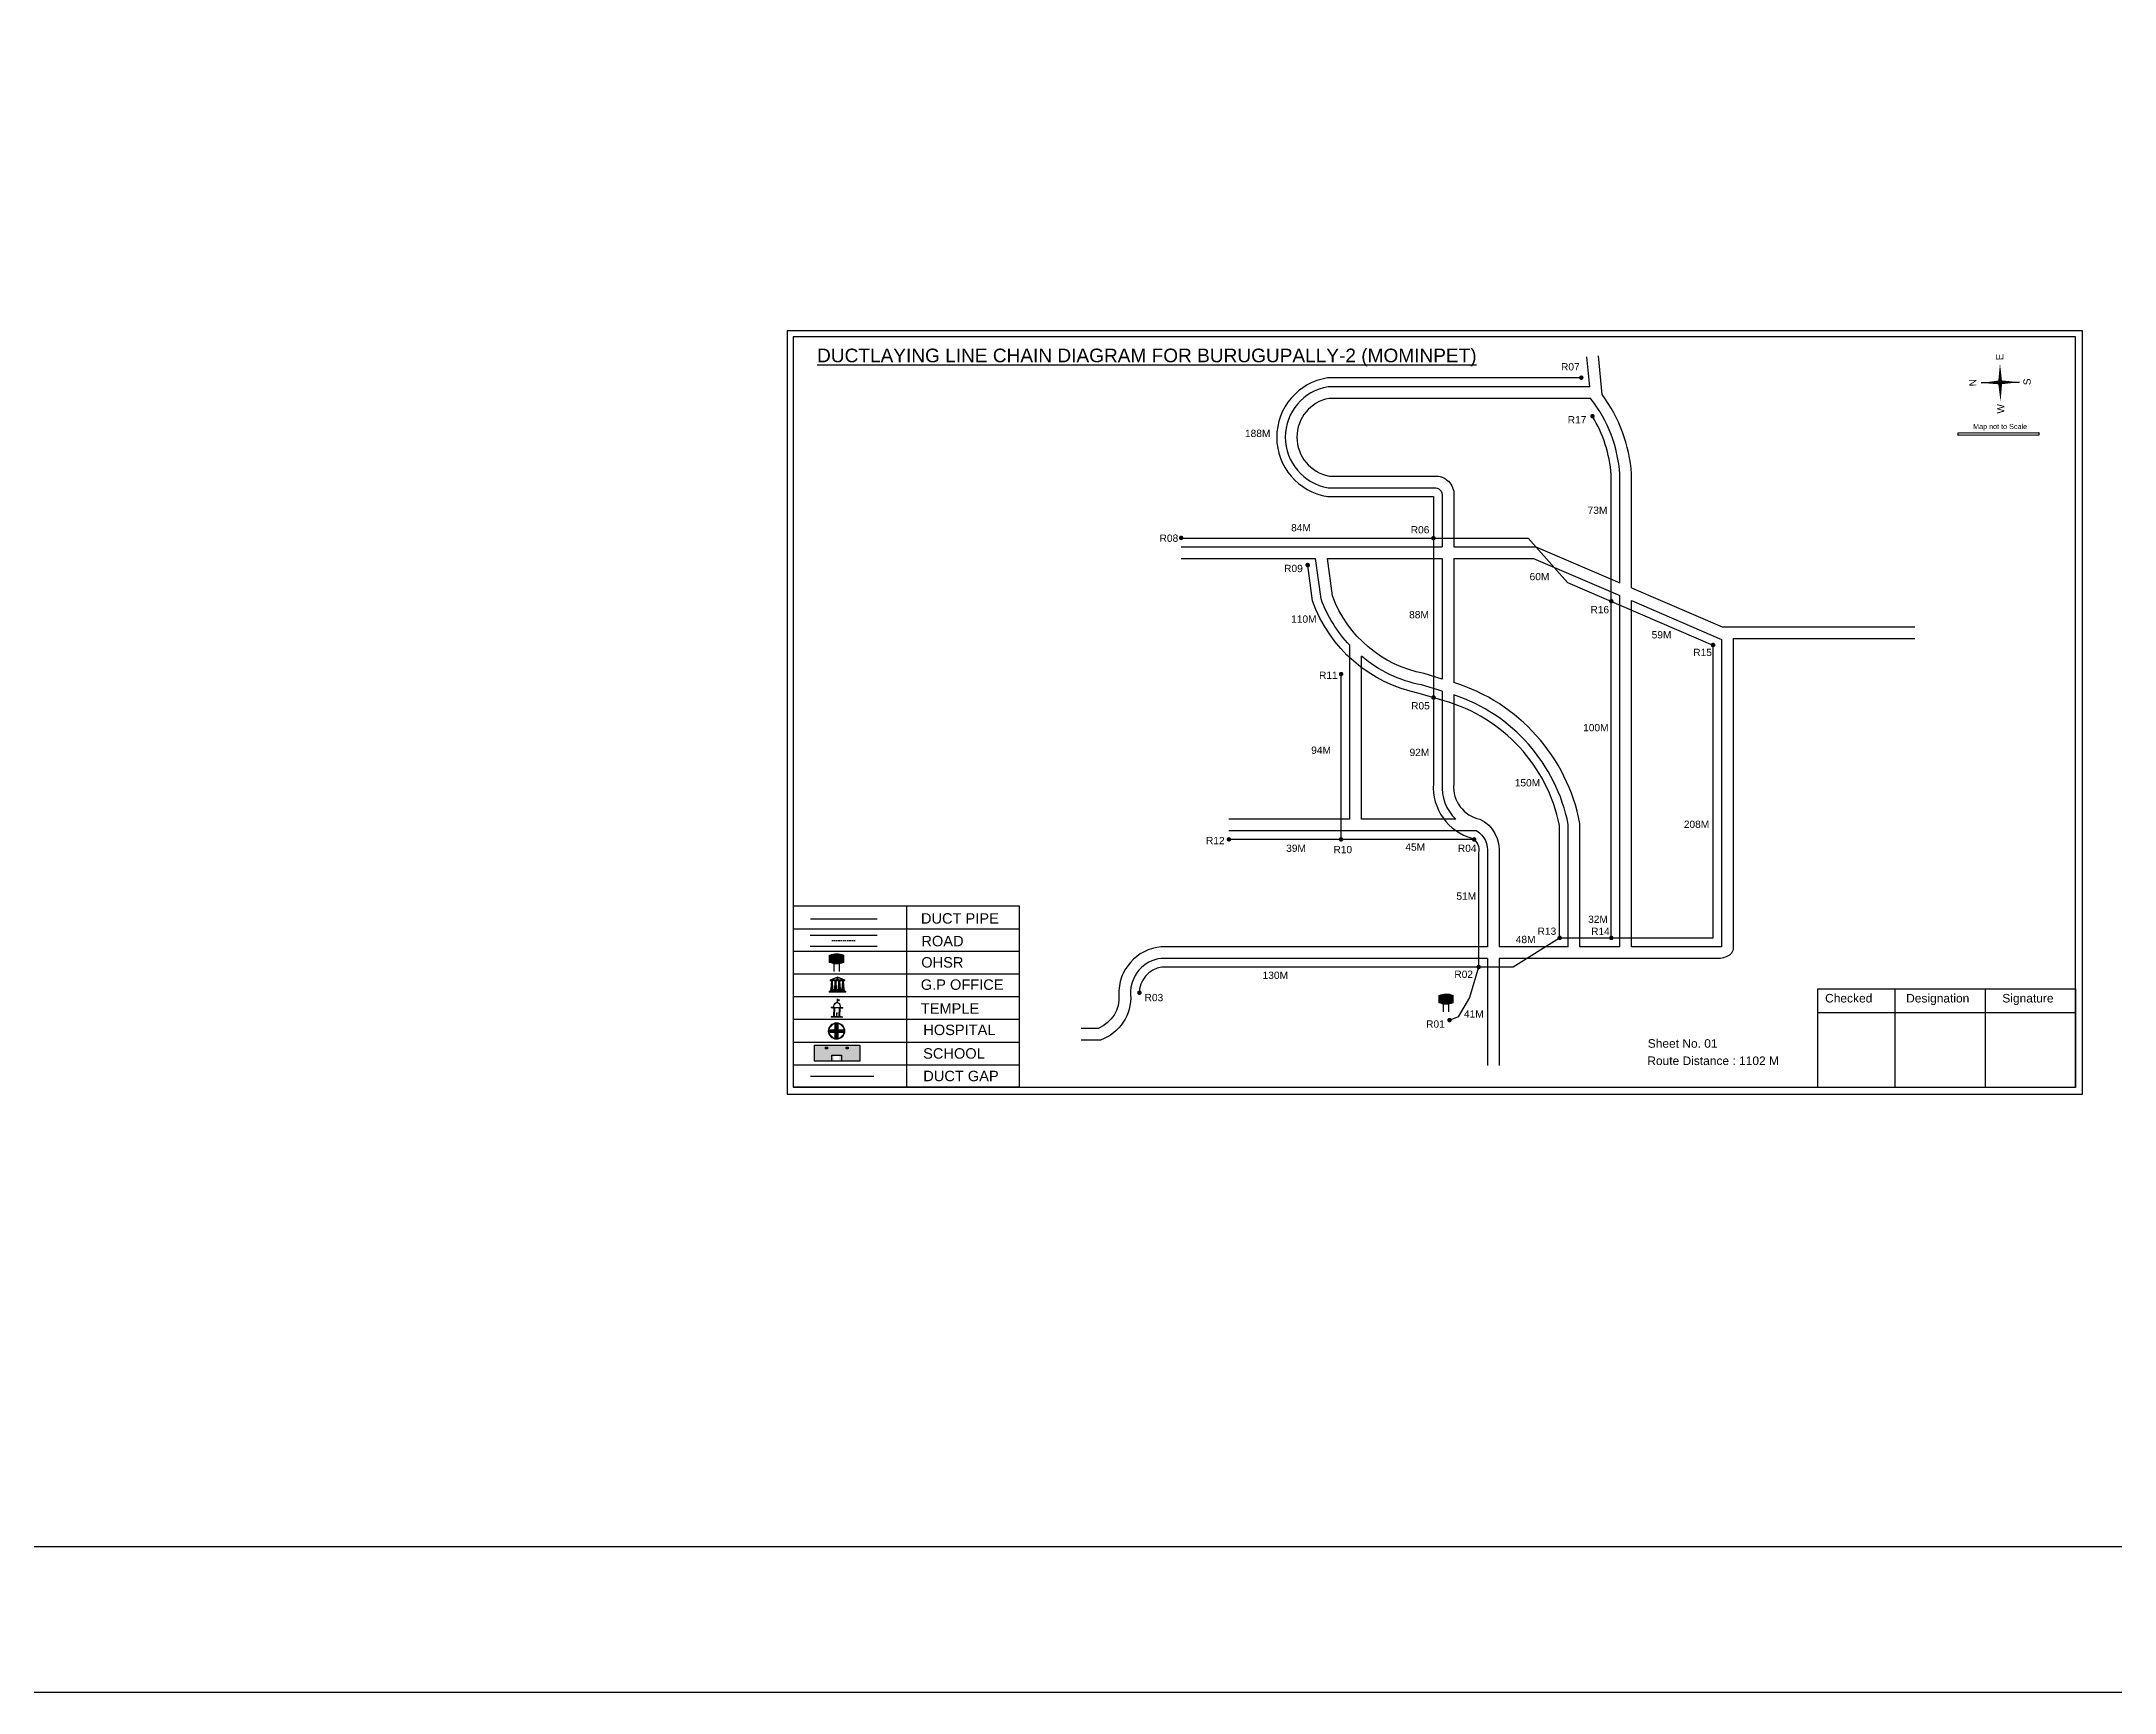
# Model space of a CAD drawing. Header units: inches. Extents: x -512 to 3904, y -21409 to -15407.
# Drawn here: x 1696 to 3121, y -21409 to -20275 of the extents above; entities that cross this region are included whole.
import ezdxf

# ---------------------------------------------------------------- set-up
doc = ezdxf.new("R2010")
doc.units = ezdxf.units.IN
doc.header["$MEASUREMENT"] = 0
doc.linetypes.add('DASHEDX2', pattern=[1.5, 1, -0.5])
for name, color, linetype in [('LANDMARK', 7, 'Continuous'), ('OHT', 7, 'Continuous'), ('pipe', 5, 'Continuous')]:
    doc.layers.add(name, color=color, linetype=linetype)
doc.styles.get("Standard").update_dxf_attribs({"font": 'arial.ttf'})

# ---------------------------------------------------------------- blocks, each defined once
blk = doc.blocks.new('OHT')
at = {"linetype": 'Continuous', "lineweight": 0, "true_color": 0x0ffffc}
blk.add_hatch(color=4, dxfattribs=at).paths.add_polyline_path([(0.01, 1), (0, 1, 0.101323), (-0.4, 0.92), (-0.4, 0.52, 0.194075), (0.4, 0.52), (0.4, 0.92, 0.097877)])
at = {"color": 4, "linetype": 'Continuous', "lineweight": 0, "true_color": 0x0ffffc, "flags": 128}
for points in [[(-0.4, 0.52), (-0.4, 0.92)], [(0.4, 0.52), (0.4, 0.92)]]:
    blk.add_lwpolyline(points, dxfattribs=at)
at = {"color": 4, "linetype": 'Continuous', "lineweight": 0, "true_color": 0x0ffffc, "const_width": 0.075, "flags": 128}
for points in [[(-0.15, 0), (-0.15, 0.48)], [(0.15, 0), (0.15, 0.47)]]:
    blk.add_lwpolyline(points, dxfattribs=at)
at = {"color": 4, "linetype": 'Continuous', "lineweight": 0, "true_color": 0x0ffffc}
for centre, radius, start, end in [((0.01, -0.02), 1.02, 67.3109, 113.4711), ((0, 1.51), 1.07, 247.7682, 291.7007)]:
    blk.add_arc(centre, radius, start, end, dxfattribs=at)
blk = doc.blocks.new('Government_Office')
at = {"linetype": 'Continuous', "lineweight": 0, "true_color": 0xff0000}
for points in [[(-0.5, 0.05), (0.5, 0.05), (0.5, 0), (-0.5, 0)], [(-0.45, 0.08), (-0.45, 0.12), (0.45, 0.12), (0.45, 0.08)], [(-0.4, 0.14), (-0.4, 0.18), (0.4, 0.18), (0.4, 0.14)]]:
    blk.add_hatch(color=1, dxfattribs=at).paths.add_polyline_path(points)
h = blk.add_hatch(color=1, dxfattribs=at)
h.paths.add_polyline_path([(0.44, 0.72), (0.45, 0.75), (0, 0.93), (-0.45, 0.75), (-0.44, 0.72)])
h.paths.add_polyline_path([(0.36, 0.75), (-0.36, 0.75), (0, 0.9)], flags=16)
h.paths.add_polyline_path([(0, 0.78, -1), (0, 0.87, -1)], flags=0)
h = blk.add_hatch(color=1, dxfattribs=at)
edge = h.paths.add_edge_path()
edge.add_line((-0.27, 0.2), (-0.3, 0.68))
edge.add_line((-0.3, 0.68), (-0.29, 0.68))
edge.add_arc((-0.28, 0.69), 0.0176, 225.304, 441.5659)
edge.add_line((-0.28, 0.7), (-0.39, 0.7))
edge.add_arc((-0.39, 0.69), 0.0176, 98.4341, 314.696)
edge.add_line((-0.38, 0.68), (-0.37, 0.68))
edge.add_line((-0.37, 0.68), (-0.4, 0.2))
edge.add_line((-0.4, 0.2), (-0.27, 0.2))
h = blk.add_hatch(color=1, dxfattribs=at)
edge = h.paths.add_edge_path()
edge.add_line((-0.05, 0.2), (-0.07, 0.68))
edge.add_line((-0.07, 0.68), (-0.07, 0.68))
edge.add_arc((-0.05, 0.69), 0.0176, 225.304, 441.5659)
edge.add_line((-0.05, 0.7), (-0.17, 0.7))
edge.add_arc((-0.17, 0.69), 0.0176, 98.4341, 314.696)
edge.add_line((-0.16, 0.68), (-0.15, 0.68))
edge.add_line((-0.15, 0.68), (-0.18, 0.2))
edge.add_line((-0.18, 0.2), (-0.05, 0.2))
h = blk.add_hatch(color=1, dxfattribs=at)
edge = h.paths.add_edge_path()
edge.add_arc((0, 0.83), 0.0467, 90, 270)
edge.add_arc((0, 0.83), 0.0467, 270, 450)
h = blk.add_hatch(color=1, dxfattribs=at)
edge = h.paths.add_edge_path()
edge.add_line((0.18, 0.2), (0.15, 0.68))
edge.add_line((0.15, 0.68), (0.16, 0.68))
edge.add_arc((0.17, 0.69), 0.0176, 225.304, 441.5659)
edge.add_line((0.17, 0.7), (0.05, 0.7))
edge.add_arc((0.05, 0.69), 0.0176, 98.4341, 314.696)
edge.add_line((0.07, 0.68), (0.07, 0.68))
edge.add_line((0.07, 0.68), (0.05, 0.2))
edge.add_line((0.05, 0.2), (0.18, 0.2))
h = blk.add_hatch(color=1, dxfattribs=at)
edge = h.paths.add_edge_path()
edge.add_line((0.4, 0.2), (0.37, 0.68))
edge.add_line((0.37, 0.68), (0.38, 0.68))
edge.add_arc((0.39, 0.69), 0.0176, 225.304, 441.5659)
edge.add_line((0.4, 0.7), (0.28, 0.7))
edge.add_arc((0.28, 0.69), 0.0176, 98.4341, 314.696)
edge.add_line((0.29, 0.68), (0.3, 0.68))
edge.add_line((0.3, 0.68), (0.27, 0.2))
edge.add_line((0.27, 0.2), (0.4, 0.2))
at = {"color": 1, "linetype": 'Continuous', "lineweight": 0, "true_color": 0xff0000, "flags": 128}
for points in [[(-0.5, 0.05), (0.5, 0.05), (0.5, 0), (-0.5, 0)], [(-0.45, 0.75), (-0.44, 0.72), (0.44, 0.72), (0.45, 0.75), (0, 0.93)], [(-0.45, 0.08), (-0.45, 0.12), (0.45, 0.12), (0.45, 0.08)], [(-0.4, 0.14), (-0.4, 0.18), (0.4, 0.18), (0.4, 0.14)], [(-0.36, 0.75), (0.36, 0.75), (0, 0.9)]]:
    blk.add_lwpolyline(points, close=True, dxfattribs=at)
for points in [[(-0.27, 0.2), (-0.3, 0.68), (-0.29, 0.68, 1.379694), (-0.28, 0.7), (-0.39, 0.7, 1.379694), (-0.38, 0.68), (-0.37, 0.68), (-0.4, 0.2)], [(-0.05, 0.2), (-0.07, 0.68), (-0.07, 0.68, 1.379694), (-0.05, 0.7), (-0.17, 0.7, 1.379694), (-0.16, 0.68), (-0.15, 0.68), (-0.18, 0.2)], [(0, 0.87, 1), (0, 0.78, 1)], [(0.18, 0.2), (0.15, 0.68), (0.16, 0.68, 1.379694), (0.17, 0.7), (0.05, 0.7, 1.379694), (0.07, 0.68), (0.07, 0.68), (0.05, 0.2)], [(0.4, 0.2), (0.37, 0.68), (0.38, 0.68, 1.379694), (0.4, 0.7), (0.28, 0.7, 1.379694), (0.29, 0.68), (0.3, 0.68), (0.27, 0.2)]]:
    blk.add_lwpolyline(points, format="xyb", close=True, dxfattribs=at)
blk = doc.blocks.new('Temple')
at = {"linetype": 'Continuous', "lineweight": 0, "true_color": 0xff0000}
h = blk.add_hatch(color=1, dxfattribs=at)
edge = h.paths.add_edge_path()
edge.add_line((0.17, 0.49), (0.22, 0.49))
edge.add_line((0.22, 0.49), (0.22, 0.5))
edge.add_line((0.22, 0.5), (0.31, 0.5))
edge.add_line((0.31, 0.5), (0.31, 0.53))
edge.add_line((0.31, 0.53), (0.26, 0.53))
edge.add_line((0.26, 0.53), (0.26, 0.54))
edge.add_line((0.26, 0.54), (0.2, 0.54))
edge.add_spline(control_points=[(0.2, 0.54), (0.2, 0.59), (0.19, 0.64), (0.14, 0.74), (0.09, 0.79), (0.03, 0.8), (0.02, 0.81), (0.01, 0.81)], knot_values=[4.712389, 4.712389, 4.712389, 4.712389, 5.278166, 5.278166, 6.117402, 6.117402, 6.223801, 6.223801, 6.223801, 6.223801], degree=3, periodic=0)
edge.add_line((0.01, 0.81), (0.01, 0.79))
edge.add_line((0.01, 0.79), (-0.01, 0.79))
edge.add_line((-0.01, 0.79), (-0.01, 0.81))
edge.add_spline(control_points=[(-0.01, 0.81), (-0.05, 0.8), (-0.1, 0.78), (-0.17, 0.7), (-0.2, 0.63), (-0.2, 0.55), (-0.2, 0.55), (-0.2, 0.54)], knot_values=[6.343965, 6.343965, 6.343965, 6.343965, 6.956638, 6.956638, 7.795874, 7.795874, 7.853982, 7.853982, 7.853982, 7.853982], degree=3, periodic=0)
edge.add_line((-0.2, 0.54), (-0.26, 0.54))
edge.add_line((-0.26, 0.54), (-0.26, 0.53))
edge.add_line((-0.26, 0.53), (-0.31, 0.53))
edge.add_line((-0.31, 0.53), (-0.31, 0.5))
edge.add_line((-0.31, 0.5), (-0.22, 0.5))
edge.add_line((-0.22, 0.5), (-0.22, 0.49))
edge.add_line((-0.22, 0.49), (-0.17, 0.49))
edge.add_line((-0.17, 0.49), (-0.17, 0.07))
edge.add_arc((-0.2, 0.07), 0.03, -90, 0, ccw=False)
edge.add_line((-0.2, 0.04), (-0.26, 0.04))
edge.add_line((-0.26, 0.04), (-0.26, 0.03))
edge.add_line((-0.26, 0.03), (-0.31, 0.03))
edge.add_line((-0.31, 0.03), (-0.31, 0))
edge.add_line((-0.31, 0), (0.31, 0))
edge.add_line((0.31, 0), (0.31, 0.03))
edge.add_line((0.31, 0.03), (0.26, 0.03))
edge.add_line((0.26, 0.03), (0.26, 0.04))
edge.add_line((0.26, 0.04), (0.2, 0.04))
edge.add_arc((0.2, 0.07), 0.03, 180, 270, ccw=False)
edge.add_line((0.17, 0.07), (0.17, 0.49))
h.paths.add_polyline_path([(0.12, 0.07, -0.414214), (0.1, 0.04), (0.05, 0.04), (0.05, 0.03), (-0.05, 0.03), (-0.05, 0.04), (-0.1, 0.04, -0.414214), (-0.12, 0.07), (-0.12, 0.5), (0.12, 0.5)], flags=16)
edge = h.paths.add_edge_path(flags=16)
edge.add_ellipse((0, 0.54), major_axis=(0, 0.242), ratio=0.722808, start_angle=270, end_angle=450, ccw=False)
edge.add_line((0.17, 0.54), (-0.17, 0.54))
h.paths.add_polyline_path([(0.01, 0.23), (0.01, 0.07), (-0.01, 0.07), (-0.01, 0.23)], flags=0)
at = {"linetype": 'Continuous', "lineweight": 0, "true_color": 0xe66000}
blk.add_hatch(color=32, dxfattribs=at).paths.add_polyline_path([(-0.01, 1), (0.15, 0.93), (0, 0.85)])
at = {"linetype": 'Continuous', "lineweight": 0, "true_color": 0xff0000}
h = blk.add_hatch(color=1, dxfattribs=at)
edge = h.paths.add_edge_path()
edge.add_line((0.01, 0.86), (0, 0.85))
edge.add_line((0, 0.85), (0, 0.93))
edge.add_line((0, 0.93), (-0.01, 0.93))
edge.add_line((-0.01, 0.93), (-0.01, 0.81))
edge.add_spline(control_points=[(-0.01, 0.81), (0, 0.81), (0, 0.81), (0.01, 0.81)], knot_values=[6.223801, 6.223801, 6.223801, 6.223801, 6.343965, 6.343965, 6.343965, 6.343965], degree=3, periodic=0)
edge.add_line((0.01, 0.81), (0.01, 0.86))
h = blk.add_hatch(color=1, dxfattribs=at)
edge = h.paths.add_edge_path()
edge.add_line((0.01, 0.79), (0.01, 0.81))
edge.add_spline(control_points=[(0.01, 0.81), (0, 0.81), (0, 0.81), (-0.01, 0.81)], knot_values=[6.223801, 6.223801, 6.223801, 6.223801, 6.343965, 6.343965, 6.343965, 6.343965], degree=3, periodic=0)
edge.add_line((-0.01, 0.81), (-0.01, 0.79))
edge.add_line((-0.01, 0.79), (0.01, 0.79))
at = {"color": 1, "linetype": 'Continuous', "lineweight": 0, "true_color": 0xff0000, "flags": 128}
blk.add_lwpolyline([(0.2, 0.54), (0.26, 0.54), (0.26, 0.53), (0.31, 0.53), (0.31, 0.5), (0.22, 0.5), (0.22, 0.49), (0.17, 0.49), (0.17, 0.07, 0.414214), (0.2, 0.04), (0.26, 0.04), (0.26, 0.03), (0.31, 0.03), (0.31, 0), (-0.31, 0), (-0.31, 0.03), (-0.26, 0.03), (-0.26, 0.04), (-0.2, 0.04, 0.414214), (-0.17, 0.07), (-0.17, 0.49), (-0.22, 0.49), (-0.22, 0.5), (-0.31, 0.5), (-0.31, 0.53), (-0.26, 0.53), (-0.26, 0.54), (-0.2, 0.54)], format="xyb", dxfattribs=at)
blk.add_lwpolyline([(-0.17, 0.54), (0.17, 0.54)], dxfattribs=at)
blk.add_lwpolyline([(0.12, 0.5), (0.12, 0.07, -0.414214), (0.1, 0.04), (0.05, 0.04), (0.05, 0.03), (-0.05, 0.03), (-0.05, 0.04), (-0.1, 0.04, -0.414214), (-0.12, 0.07), (-0.12, 0.5)], format="xyb", close=True, dxfattribs=at)
at = {"color": 32, "linetype": 'Continuous', "lineweight": 0, "true_color": 0xe66000, "flags": 128}
blk.add_lwpolyline([(-0.01, 1), (0.15, 0.93), (0, 0.85), (-0.01, 1)], dxfattribs=at)
at = {"color": 1, "linetype": 'Continuous', "lineweight": 0, "true_color": 0xff0000, "flags": 128}
for points in [[(0.01, 0.93), (-0.01, 0.93), (-0.01, 0.79), (0.01, 0.79)], [(0.01, 0.23), (-0.01, 0.23), (-0.01, 0.07), (0.01, 0.07)]]:
    blk.add_lwpolyline(points, close=True, dxfattribs=at)
at = {"color": 1, "linetype": 'Continuous', "lineweight": 0, "true_color": 0xff0000}
blk.add_ellipse((0, 0.54), major_axis=(0, 0.242), ratio=0.722808, start_param=4.712389, end_param=7.853982, dxfattribs=at)
blk.add_open_spline([(0.2, 0.54), (0.2, 0.59), (0.19, 0.64), (0.14, 0.74), (0.09, 0.79), (-0.02, 0.82), (-0.08, 0.79), (-0.17, 0.7), (-0.2, 0.63), (-0.2, 0.55), (-0.2, 0.55), (-0.2, 0.54)], degree=3, knots=[4.712389, 4.712389, 4.712389, 4.712389, 5.278166, 5.278166, 6.117402, 6.117402, 6.956638, 6.956638, 7.795874, 7.795874, 7.853982, 7.853982, 7.853982, 7.853982], dxfattribs=at)
blk = doc.blocks.new('*U140')
at = {"color": 0, "linetype": 'DASHEDX2', "transparency": 16777216}
blk.add_line((-8.2, 0), (8, 0), dxfattribs=at)
blk = doc.blocks.new('Hospital')
at = {"linetype": 'Continuous', "lineweight": 0, "true_color": 0x000000}
h = blk.add_hatch(color=18, dxfattribs=at)
h.paths.add_polyline_path([(-0.5, 0, 1), (0.5, 0, 1)])
h.paths.add_polyline_path([(0.45, 0, -1), (-0.45, 0, -1)], flags=16)
at = {"linetype": 'Continuous', "true_color": 0xff0000}
blk.add_hatch(color=1, dxfattribs=at).paths.add_polyline_path([(-0.39, 0.08), (-0.08, 0.08), (-0.08, 0.39), (0.08, 0.39), (0.08, 0.08), (0.39, 0.08), (0.39, -0.08), (0.08, -0.08), (0.08, -0.39), (-0.08, -0.39), (-0.08, -0.08), (-0.39, -0.08)])
at = {"color": 1, "linetype": 'Continuous', "true_color": 0xff0000, "flags": 128}
blk.add_lwpolyline([(-0.39, 0.08), (-0.08, 0.08), (-0.08, 0.39), (0.08, 0.39), (0.08, 0.08), (0.39, 0.08), (0.39, -0.08), (0.08, -0.08), (0.08, -0.39), (-0.08, -0.39), (-0.08, -0.08), (-0.39, -0.08)], close=True, dxfattribs=at)
at = {"color": 18, "linetype": 'Continuous', "lineweight": 0, "true_color": 0x000000}
for radius in [0.5, 0.446]:
    blk.add_circle((0, 0), radius, dxfattribs=at)

msp = doc.modelspace()

# ---------------------------------------------------------------- hatches: boundary and pattern name
at = {"ltscale": 0.5}
h = msp.add_hatch(color=5, dxfattribs=at)
h.dxf.hatch_style = 1
h.paths.add_polyline_path([(2756, -20505.6, 1), (2752.9, -20505.6, 1)])
h = msp.add_hatch(color=5, dxfattribs=at)
h.dxf.hatch_style = 1
h.paths.add_polyline_path([(2763.7, -20532.1, 1), (2760.6, -20532.1, 1)])
at = {"true_color": 0x0093dd}
h = msp.add_hatch(color=142, dxfattribs=at)
h.dxf.hatch_style = 1
h.paths.add_polyline_path([(3013.5, -20543.4), (3013.5, -20545.3), (3069, -20545.1), (3069, -20543.3)])
at = {"ltscale": 0.5}
h = msp.add_hatch(color=5, dxfattribs=at)
h.dxf.hatch_style = 1
h.paths.add_polyline_path([(2481, -20615.7, 1), (2477.9, -20615.7, 1)])
h = msp.add_hatch(color=5, dxfattribs=at)
h.dxf.hatch_style = 1
h.paths.add_polyline_path([(2654.4, -20615.9, 1), (2651.3, -20615.9, 1)])
h = msp.add_hatch(color=5, dxfattribs=at)
h.dxf.hatch_style = 1
h.paths.add_polyline_path([(2568, -20634.4, 1), (2564.8, -20634.4, 1)])
h = msp.add_hatch(color=5, dxfattribs=at)
h.dxf.hatch_style = 1
h.paths.add_polyline_path([(2776.6, -20659.2, 1), (2773.5, -20659.2, 1)])
h = msp.add_hatch(color=5, dxfattribs=at)
h.dxf.hatch_style = 1
h.paths.add_polyline_path([(2846.6, -20689.3, 1), (2843.4, -20689.3, 1)])
h = msp.add_hatch(color=5, dxfattribs=at)
h.dxf.hatch_style = 1
h.paths.add_polyline_path([(2590.9, -20709.3, 1), (2587.8, -20709.3, 1)])
h = msp.add_hatch(color=5, dxfattribs=at)
h.dxf.hatch_style = 1
h.paths.add_polyline_path([(2654.5, -20725.4, 1), (2651.3, -20725.4, 1)])
h = msp.add_hatch(color=5, dxfattribs=at)
h.dxf.hatch_style = 1
h.paths.add_polyline_path([(2513.8, -20822.9, 1), (2510.7, -20822.9, 1)])
h = msp.add_hatch(color=5, dxfattribs=at)
h.dxf.hatch_style = 1
h.paths.add_polyline_path([(2590.9, -20822.9, 1), (2587.8, -20822.9, 1)])
h = msp.add_hatch(color=5, dxfattribs=at)
h.dxf.hatch_style = 1
h.paths.add_polyline_path([(2682.3, -20822.9, 1), (2679.2, -20822.9, 1)])
h = msp.add_hatch(color=5, dxfattribs=at)
h.dxf.hatch_style = 1
h.paths.add_polyline_path([(2741.1, -20890.6, 1), (2738, -20890.6, 1)])
h = msp.add_hatch(color=5, dxfattribs=at)
h.dxf.hatch_style = 1
h.paths.add_polyline_path([(2776.6, -20890.6, 1), (2773.5, -20890.6, 1)])
h = msp.add_hatch(color=5, dxfattribs=at)
h.dxf.hatch_style = 1
h.paths.add_polyline_path([(2685.5, -20910.6, 1), (2682.4, -20910.6, 1)])
h = msp.add_hatch(color=5, dxfattribs=at)
h.dxf.hatch_style = 1
h.paths.add_polyline_path([(2452.3, -20928.3, 1), (2449.2, -20928.3, 1)])
h = msp.add_hatch(color=5, dxfattribs=at)
h.dxf.hatch_style = 1
h.paths.add_polyline_path([(2665.4, -20947.1, 1), (2662.3, -20947.1, 1)])
at = {"true_color": 0xc8c92d}
h = msp.add_hatch(color=52, dxfattribs=at)
h.dxf.hatch_style = 1
h.paths.add_polyline_path([(2233.7, -20964.3), (2227.5, -20964.3), (2227.5, -20975.4), (2233.7, -20975.4)])
h.paths.add_polyline_path([(2258.5, -20964.3), (2252.4, -20964.3), (2252.4, -20975.4), (2258.5, -20975.4)])
at = {"true_color": 0x293189}
h = msp.add_hatch(color=177, dxfattribs=at)
h.dxf.hatch_style = 1
h.paths.add_polyline_path([(2252.4, -20964.3), (2233.7, -20964.3), (2233.7, -20975.4), (2240.7, -20975.4), (2240.7, -20971.8), (2244.5, -20971.8), (2244.5, -20975.4), (2252.4, -20975.4)])
h.paths.add_polyline_path([(2236.3, -20966.8), (2235, -20966.8), (2235, -20965.6), (2236.3, -20965.6)], flags=16)
h.paths.add_polyline_path([(2249.2, -20966.8), (2249.2, -20965.6), (2250.6, -20965.6), (2250.6, -20966.8)], flags=16)

# ---------------------------------------------------------------- linework, layer by layer
for p, q in [((3055.5, -20508.7), (3029.2, -20509.2)), ((3029.2, -20509.2), (3055.5, -20508.7)), ((3055.5, -20508.7), (3029.2, -20509.2)), ((3042.4, -20508.9), (3055.5, -20508.7)), ((2212.8, -20868.9), (2212.8, -20992.1)), ((2290.6, -20868.9), (2290.6, -20993.3)), ((2368.4, -20884.5), (2212.8, -20884.5)), ((2368.4, -20900), (2212.8, -20900)), ((2224.5, -20888.8), (2270.4, -20888.8)), ((2224.5, -20896.3), (2270.6, -20896.3)), ((2368.4, -20915.6), (2212.8, -20915.6)), ((2368.4, -20931.1), (2212.8, -20931.1)), ((2368.4, -20946.7), (2212.8, -20946.7)), ((2212.8, -20962.2), (2368.4, -20962.2)), ((2212.8, -20977.8), (2368.4, -20977.8)), ((2212.8, -20992.1), (2212.8, -20993.3)), ((2212.8, -20992.4), (2212.8, -20993.3)), ((2368.4, -20993.3), (2212.8, -20993.3))]:
    msp.add_line(p, q)
at = {"color": 1}
msp.add_line((3029.2, -20509.2), (3042.4, -20508.9), dxfattribs=at)
at = {"color": 242, "true_color": 0xcd2027}
for p, q in [((2969.9, -20925.5), (2969.9, -20993.4)), ((3032.1, -20925.5), (3032.1, -20993.4)), ((2916.9, -20941.9), (3094.1, -20941.9))]:
    msp.add_line(p, q, dxfattribs=at)
for points in [[(-511.8, -15406.9), (3904.1, -15406.9), (3904.1, -21409.2), (-511.8, -21409.2)], [(-411.8, -15506.9), (3804.1, -15506.9), (3804.1, -21309.2), (-411.8, -21309.2)], [(2208.7, -20473.5), (2208.7, -20998), (3098.8, -20998), (3098.8, -20473.5)], [(2212.8, -20477.5), (2212.8, -20993.3), (3094.1, -20993.3), (3094.1, -20477.5)], [(2258.6, -20964.3), (2258.6, -20975.4), (2227.5, -20975.4), (2227.5, -20964.3)], [(2236.3, -20965.6), (2236.3, -20966.8), (2235, -20966.8), (2235, -20965.6)], [(2249.2, -20966.8), (2249.2, -20965.6), (2250.6, -20965.6), (2250.6, -20966.8)]]:
    msp.add_lwpolyline(points, close=True)
for points in [[(2760.2, -20511.8), (2758.2, -20491.3)], [(2479.4, -20621.9), (2645.8, -20621.9), (2658.8, -20621.9)], [(2479.4, -20629.9), (2571.8, -20629.9)], [(2579.9, -20629.9), (2645.8, -20629.9), (2658.8, -20629.9)], [(2658.8, -20629.9), (2658.8, -20712.7)], [(2666.8, -20621.9), (2723.2, -20621.9), (2781, -20646.7)], [(2666.8, -20629.9), (2666.8, -20715.1)], [(2666.8, -20629.9), (2721.6, -20629.9), (2781, -20655.4)], [(2781, -20896.7), (2781, -20655.4)], [(2789, -20650.1), (2851.3, -20676.9)], [(2789, -20896.7), (2789, -20658.8)], [(2789, -20658.8), (2850.9, -20685.5), (2850.9, -20896.7), (2789, -20896.7)], [(2851.3, -20676.9), (2983.6, -20676.9)], [(2858.9, -20684.9), (2983.6, -20684.9)], [(2595.3, -20809), (2595.3, -20689.5)], [(2603.3, -20809), (2603.3, -20697.1)], [(2595.3, -20809), (2512.2, -20809)], [(2668.1, -20809), (2603.3, -20809)], [(2682.7, -20817), (2512.2, -20817)], [(2368.4, -20993.3), (2368.4, -20868.9), (2212.8, -20868.9)], [(2745.5, -20896.7), (2697.9, -20896.7)], [(2781, -20896.7), (2753.5, -20896.7)], [(2689.9, -20904.7), (2689.9, -20978.3)], [(2697.9, -20904.7), (2697.9, -20978.3)], [(2239.3, -20975.4), (2239.3, -20971.3), (2245.9, -20971.3), (2245.9, -20975.4)]]:
    msp.add_lwpolyline(points)
for points in [[(2789, -20650.1), (2789, -20643.2), (2789, -20571.7, 0.142611), (2768.8, -20517.2), (2766.2, -20490.6)], [(2760.2, -20511.8), (2580.4, -20511.8, 0.846949), (2580.4, -20581.2), (2653.3, -20581.2, -0.448591), (2658.8, -20586.9), (2658.8, -20621.9)], [(2761, -20519.8), (2581.1, -20519.8, 0.827558), (2581.1, -20573.2), (2654.9, -20573.2, -0.438976), (2666.8, -20587.6), (2666.8, -20621.9)], [(2761.1, -20520.2, 0.000115), (2761, -20520.2), (2761, -20519.8)], [(2781, -20646.7), (2781, -20643.2), (2781, -20572, 0.147556), (2761.1, -20520.2)], [(2595.3, -20689.5, -0.102702), (2575.6, -20657.6), (2571.8, -20629.9)], [(2658.8, -20712.7), (2646.4, -20709, -0.261344), (2583.4, -20655.6), (2579.9, -20629.9)], [(2858.9, -20684.9), (2858.9, -20896.4, -0.302245), (2855.4, -20902.9, -0.157455), (2846.6, -20904.7), (2697.9, -20904.7)], [(2658.8, -20721), (2644.5, -20716.8, -0.125568), (2603.3, -20697.1)], [(2753.5, -20896.7), (2753.5, -20811.9, 0.276373), (2666.8, -20715.1, 0.276373)], [(2658.8, -20721), (2658.8, -20784.6, 0.225787), (2668.1, -20809)], [(2666.8, -20723.5), (2666.8, -20785, 0.384966), (2684.8, -20809, -0.314552), (2697.9, -20833), (2697.9, -20896.7)], [(2745.5, -20896.7), (2745.5, -20812.7, 0.269005), (2666.8, -20723.5, 0.269005)], [(2682.7, -20817, -0.292149), (2689.9, -20832.5), (2689.9, -20896.7)], [(2689.9, -20896.7), (2465.8, -20896.7, 0.404074), (2436.7, -20929.9, -0.322596), (2422.5, -20952.8), (2410.8, -20952.8)], [(2689.9, -20904.7), (2465.8, -20904.7, 0.39403), (2444.7, -20929.4, -0.33685), (2424, -20960.8), (2410.8, -20960.8)]]:
    msp.add_lwpolyline(points, format="xyb")
at = {"color": 142, "true_color": 0x0093dd}
msp.add_lwpolyline([(3069, -20545.1), (3013.5, -20545.3), (3013.5, -20543.4), (3069, -20543.3), (3069, -20545.1)], dxfattribs=at)
at = {"color": 242, "true_color": 0xcd2027}
msp.add_lwpolyline([(3094.1, -20993.4), (2916.9, -20993.4), (2916.9, -20925.5), (3094.1, -20925.5)], close=True, dxfattribs=at)
for points in [[(3043.7, -20508.9), (3040.9, -20509), (3042.2, -20495.8)], [(3043.7, -20508.9), (3040.9, -20509), (3042.2, -20495.8)], [(3043.7, -20508.9), (3040.9, -20509), (3042.6, -20522.1)], [(3043.7, -20508.9), (3040.9, -20509), (3042.6, -20522.1)], [(3042.4, -20510.2), (3042.4, -20507.4), (3055.5, -20508.7)], [(3042.4, -20510.2), (3042.4, -20507.4), (3055.5, -20508.7)]]:
    msp.add_solid(points)
at = {"color": 1}
msp.add_solid([(3042.4, -20510.2), (3042.4, -20507.4), (3029.2, -20509.2)], dxfattribs=at)
msp.add_solid([(3042.4, -20510.2), (3042.4, -20507.4), (3029.2, -20509.2)], dxfattribs=at)
at = {"layer": 'OHT', "color": 5}
msp.add_line((2224.6, -20877.4), (2270.5, -20877.4), dxfattribs=at)
at = {"layer": 'OHT', "color": 1}
msp.add_line((2224.6, -20985.6), (2268.2, -20985.6), dxfattribs=at)
at = {"layer": 'pipe'}
for points in [[(2754.5, -20505.8), (2580, -20505.8, 0.857769), (2580, -20587.2), (2652.8, -20587.2), (2652.8, -20615.9)], [(2775, -20890.7), (2775, -20643.2), (2775, -20572.2, 0.118238), (2762.1, -20532.2)], [(2739.5, -20890.7), (2739.5, -20813.3, 0.279298), (2660.3, -20727.7), (2643.1, -20722.6, -0.263779), (2569.7, -20659), (2566.4, -20634.6)], [(2652.8, -20723.5), (2652.8, -20784.4, 0.359713), (2679.6, -20822.2, -0.296392), (2683.9, -20832.1), (2683.9, -20910.7)], [(2739.5, -20890.7), (2707.5, -20910.7), (2466.2, -20910.7, 0.387932), (2450.7, -20929.1)]]:
    msp.add_lwpolyline(points, format="xyb", dxfattribs=at)
for points in [[(2479.4, -20615.9), (2645.8, -20615.9), (2666.8, -20615.9)], [(2652.8, -20615.9), (2652.8, -20725.5)], [(2666.8, -20615.9), (2717.9, -20615.9), (2745, -20646.4)], [(2745, -20646.4), (2844.9, -20689.4), (2844.9, -20890.7), (2739.5, -20890.7)], [(2589.3, -20823), (2589.3, -20709.4)], [(2680.7, -20823), (2512.2, -20823)], [(2683.9, -20910.7), (2677.7, -20931.6), (2669.8, -20944.9), (2663.7, -20947.3)]]:
    msp.add_lwpolyline(points, dxfattribs=at)

# ---------------------------------------------------------------- block references
at = {"linetype": 'DASHEDX2'}
msp.add_blockref('*U140', (2247.5, -20892.5), dxfattribs=at)
at = {"layer": 'LANDMARK'}
for name, p, xscale, yscale, zscale in [('Government_Office', (2243.2, -20928), 11.32114773247135, 11.32114773247135, 11.32114773247135), ('Hospital', (2242.6, -20954.6), 11.41772014427468, 11.41772014427468, 11.41772014427468)]:
    msp.add_blockref(name, p, dxfattribs=dict(at, xscale=xscale, yscale=yscale, zscale=zscale))
at = {"layer": 'LANDMARK', "xscale": 12.62452535729322, "yscale": 12.62452535729322, "zscale": 12.62452535729322, "rotation": 358.3713438591284}
msp.add_blockref('Temple', (2242.7, -20945.1), dxfattribs=at)
at = {"layer": 'OHT', "xscale": 12.45189723782068, "yscale": 12.45189723782068, "zscale": 12.45189723782068}
for p in [(2242.6, -20913.9), (2661.5, -20941.6)]:
    msp.add_blockref('OHT', p, dxfattribs=at)

# ---------------------------------------------------------------- texts
at = {"color": 242, "true_color": 0xcd2027}
msp.add_text('%%UDUCTLAYING LINE CHAIN DIAGRAM FOR BURUGUPALLY-2 (MOMINPET)', height=9.375, dxfattribs=at).set_placement((2229.2, -20495))
for s, height, p in [('R07', 5, (2740.5, -20500.6)), ('188M', 5, (2523.3, -20546.4)), ('R17', 5, (2745.1, -20537)), ('Map not to Scale', 3.542, (3023.7, -20540.9)), ('73M', 5, (2758.8, -20599.2)), ('R08', 5, (2464.6, -20618.4)), ('84M', 5, (2555, -20611.2)), ('R06', 5, (2637.2, -20612.6)), ('R09', 5, (2550.2, -20639.2)), ('60M', 5, (2718.9, -20644.8)), ('110M', 5, (2555, -20674)), ('88M', 5, (2636.1, -20671)), ('R16', 5, (2760.7, -20667.5)), ('59M', 5, (2802.8, -20684.8)), ('R15', 5, (2831.4, -20696.9)), ('R11', 5, (2574.2, -20712.6)), ('R05', 5, (2637.5, -20733.6)), ('100M', 5, (2755.7, -20748.6)), ('94M', 5, (2568.8, -20764.1)), ('92M', 5, (2636.4, -20765.6)), ('150M', 5, (2708.7, -20786.5)), ('208M', 5, (2824.9, -20815)), ('R12', 5, (2496.5, -20826.2)), ('39M', 5, (2551.6, -20831.5)), ('R10', 5, (2584.1, -20832.4)), ('45M', 5, (2633.5, -20830.7)), ('R04', 5, (2669.6, -20831.5)), ('51M', 5, (2668.6, -20864.4)), ('DUCT PIPE', 7.18, (2300.6, -20880.8)), ('R13', 5, (2724.4, -20888.5)), ('32M', 5, (2759.1, -20880.3)), ('R14', 5, (2761.2, -20888.6)), ('ROAD ', 7.18, (2300.9, -20896.4)), ('48M', 5, (2709.4, -20894.2)), ('OHSR', 7.18, (2300.8, -20911)), ('130M', 5, (2535.4, -20918.8)), ('R02', 5, (2667.2, -20918.1)), ('G.P OFFICE', 7.18, (2300.5, -20926.3)), ('R03', 5, (2454.3, -20934.1)), ('Checked', 5.89, (2922, -20935)), ('Designation', 5.886, (2977.7, -20935)), ('Signature', 5.89, (3043.8, -20935)), ('TEMPLE', 7.18, (2300.5, -20942.7)), ('41M', 5, (2673.8, -20945.4)), ('HOSPITAL', 7.18, (2302.2, -20957.4)), ('R01', 5, (2647.8, -20952.3)), ('SCHOOL', 7.18, (2302.1, -20973.6)), ('Route Distance : 1102 M', 5.886, (2799.8, -20978)), ('Sheet No. 01', 5.886, (2800.1, -20966.1)), ('DUCT GAP', 7.18, (2302.2, -20989.1))]:
    msp.add_text(s, height=height).set_placement(p)
for s, p in [('E', (3044.6, -20493.6)), ('N', (3026, -20511.5)), ('S', (3063.3, -20510.7)), ('W', (3045.2, -20530.2))]:
    msp.add_text(s, height=4.95, rotation=91.0063).set_placement(p)

doc.saveas('drawing.dxf')
